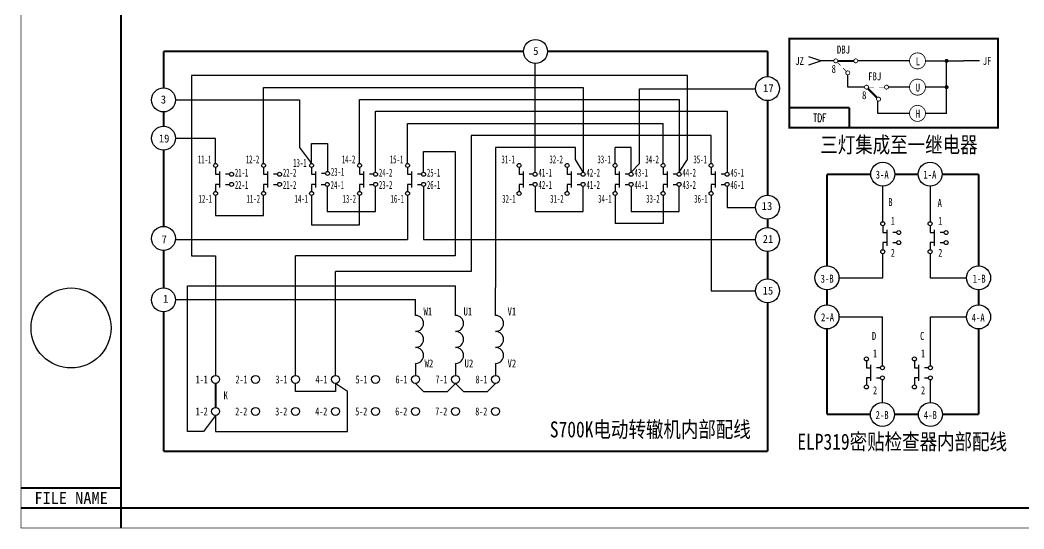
# Model space of a CAD drawing. Header units: millimetres. Extents: x -408 to 269, y -621 to 26.
# Drawn here: x -405.4 to -154.4, y -270.9 to -143.6 of the extents above; entities that cross this region are included whole.
import ezdxf
from ezdxf.enums import TextEntityAlignment as Align

# ---------------------------------------------------------------- set-up
doc = ezdxf.new("R2010")
doc.units = ezdxf.units.MM
doc.layers.add('D2', color=7, linetype='Continuous')
doc.layers.add('TIE', color=7, linetype='Continuous')
doc.styles.add('CHINESE', font='SimSun.ttf', dxfattribs={"width": 0.9})
doc.styles.add('HZ', font='txt.shx', dxfattribs={"width": 0.7, "bigfont": 'hztxt.shx'})
doc.styles.add('ST', font='SimSun.ttf', dxfattribs={"width": 0.8})
doc.styles.add('TXT', font='txt')

# ---------------------------------------------------------------- blocks, each defined once
blk = doc.blocks.new('143')
at = {"const_width": 0.2}
for points in [[(-6, 0, 1), (-5, 0, 1)], [(-1, 0, 1), (0, 0, 1)], [(-4, -3, 1), (-3, -3, 1)]]:
    blk.add_lwpolyline(points, format="xyb", close=True, dxfattribs=at)
for points, const_width in [([(-5, 0), (-3.6, 0)], 0.15), ([(-2.4, 0), (-1, 0)], 0.15), ([(-0.85, -0.35), (-3.15, -2.65)], 0.5)]:
    blk.add_lwpolyline(points, dxfattribs=dict(const_width=const_width))
blk.add_lwpolyline([(-5.5, -1.3, 0, 0, 0), (-5.5, -2.3, 0.8, 0, 0), (-5.5, -4.5, 0, 0, 0)], format="xyseb")
at = {"width": 0.8}
for tag, p in [('RELAY', (-3, 2.2)), ('0', (0, -2))]:
    blk.add_attdef(tag, text='', height=2, dxfattribs=at).set_placement(p, align=Align.MIDDLE)
blk = doc.blocks.new('1')
blk.add_circle((0, 0), 1)
blk = doc.blocks.new('A$C5C3D65E0')
for p, q in [((95.89, 70.04), (95.89, 97.25)), ((134, 94.25), (10, 94.25)), ((10, 94.25), (10, 49.18)), ((134, 73.25), (134, 94.25)), ((28, 91.25), (107.89, 91.25)), ((28, 72.25), (28, 91.25)), ((107.89, 91.25), (107.89, 70.04)), ((122, 90.88), (151, 90.88)), ((122, 72.25), (122, 90.88)), ((6, 88.13), (37, 88.13)), ((37, 88.13), (37, 76.25)), ((52, 88.25), (131.89, 88.25)), ((52, 72.25), (52, 88.25)), ((131.89, 88.25), (131.89, 70.04)), ((56, 85.35), (143.89, 85.35)), ((56, 70.04), (56, 85.35)), ((143.89, 85.35), (143.89, 70.04)), ((64, 82.25), (127.89, 82.25)), ((64, 72.25), (64, 82.25)), ((127.89, 72.25), (127.89, 82.25)), ((16, 78.48), (6, 78.48)), ((16, 72.25), (16, 78.48)), ((139.89, 79.25), (79.93, 79.25)), ((79.93, 79.25), (79.93, 45.2)), ((139.89, 72.25), (139.89, 79.25)), ((37, 76.25), (40, 72.25)), ((40, 72.25), (40, 77.25)), ((40, 77.25), (44, 77.25)), ((44, 77.25), (44, 70.25)), ((86, 76.25), (86, 41.25)), ((106, 76.25), (86, 76.25)), ((106, 73.25), (106, 76.25)), ((119.89, 76.25), (115.89, 76.25)), ((115.89, 72.25), (115.89, 76.25)), ((119.89, 70.04), (119.89, 76.25)), ((68, 75.25), (75.93, 75.25)), ((68, 70.04), (68, 75.25)), ((75.93, 75.25), (75.93, 49.18)), ((107.89, 70.04), (106, 73.25)), ((131.89, 70.04), (134, 73.25)), ((16, 71.25), (16, 69.54)), ((28, 71.25), (28, 69.54)), ((40, 71.25), (40, 69.54)), ((52, 71.25), (52, 69.54)), ((64, 71.25), (64, 69.54)), ((91.89, 71.25), (91.89, 69.54)), ((103.89, 71.25), (103.89, 69.54)), ((115.89, 71.25), (115.89, 69.54)), ((119.89, 70.04), (122, 72.25)), ((127.89, 71.25), (127.89, 69.54)), ((139.89, 71.25), (139.89, 69.54)), ((16, 69.54), (17, 69.54)), ((17, 70.25), (17, 66.25)), ((19.5, 69.54), (18.5, 69.54)), ((28, 69.54), (29, 69.54)), ((29, 70.25), (29, 66.25)), ((31.5, 69.54), (30.5, 69.54)), ((40, 69.54), (41, 69.54)), ((41, 70.25), (41, 66.25)), ((43.5, 69.75), (42.5, 69.75)), ((52, 69.54), (53, 69.54)), ((53, 70.25), (53, 66.25)), ((55.5, 69.54), (54.5, 69.54)), ((64, 69.54), (65, 69.54)), ((65, 70.25), (65, 66.25)), ((67.5, 69.54), (66.5, 69.54)), ((91.89, 69.54), (92.89, 69.54)), ((92.89, 70.25), (92.89, 66.25)), ((95.39, 69.54), (94.39, 69.54)), ((103.89, 69.54), (104.89, 69.54)), ((104.89, 70.25), (104.89, 66.25)), ((107.39, 69.54), (106.39, 69.54)), ((115.89, 69.54), (116.89, 69.54)), ((116.89, 70.25), (116.89, 66.25)), ((119.39, 69.54), (118.39, 69.54)), ((127.89, 69.54), (128.89, 69.54)), ((128.89, 70.25), (128.89, 66.25)), ((131.39, 69.54), (130.39, 69.54)), ((139.89, 69.54), (140.89, 69.54)), ((140.89, 70.25), (140.89, 66.25)), ((143.39, 69.54), (142.39, 69.54)), ((17, 67.02), (16, 67.02)), ((16, 67.02), (16, 65.25)), ((18.5, 67.02), (19.5, 67.02)), ((28, 67.02), (28, 65.25)), ((29, 67.02), (28, 67.02)), ((30.5, 67.02), (31.5, 67.02)), ((40, 67.02), (40, 65.25)), ((41, 67.02), (40, 67.02)), ((42.43, 66.99), (43.43, 66.99)), ((43.93, 66.49), (43.93, 60.25)), ((52, 67.02), (52, 65.25)), ((53, 67.02), (52, 67.02)), ((54.5, 67.02), (55.5, 67.02)), ((56, 60.25), (56, 66.52)), ((64, 67.02), (64, 65.25)), ((65, 67.02), (64, 67.02)), ((66.5, 67.02), (67.5, 67.02)), ((68, 66.52), (68, 53.25)), ((92.89, 67.02), (91.89, 67.02)), ((91.89, 67.02), (91.89, 65.25)), ((94.39, 67.02), (95.39, 67.02)), ((95.89, 66.52), (95.89, 60.25)), ((104.89, 67.02), (103.89, 67.02)), ((103.89, 67.02), (103.89, 65.25)), ((106.39, 67.02), (107.39, 67.02)), ((107.89, 60.25), (107.89, 66.52)), ((116.89, 67.02), (115.89, 67.02)), ((115.89, 67.02), (115.89, 65.25)), ((118.39, 67.02), (119.39, 67.02)), ((119.89, 66.52), (119.89, 60.25)), ((127.89, 67.02), (127.89, 65.25)), ((128.89, 67.02), (127.89, 67.02)), ((130.39, 67.02), (131.39, 67.02)), ((131.89, 60.25), (131.89, 66.52)), ((139.89, 67.02), (139.89, 65.25)), ((140.89, 67.02), (139.89, 67.02)), ((142.39, 67.02), (143.39, 67.02)), ((143.89, 66.52), (143.89, 61.25)), ((16, 64.25), (16, 59.25)), ((28, 59.25), (28, 64.25)), ((40, 64.25), (40, 56.91)), ((52, 56.91), (52, 64.25)), ((64, 64.25), (64, 53.25)), ((115.89, 64.25), (115.89, 57.25)), ((127.89, 64.25), (127.89, 57.25)), ((139.89, 64.25), (139.89, 40.39)), ((43.93, 60.25), (56, 60.25)), ((95.89, 60.25), (107.89, 60.25)), ((119.89, 60.25), (131.89, 60.25)), ((143.89, 61.25), (151, 61.25)), ((16, 59.25), (28, 59.25)), ((40, 56.91), (52, 56.91)), ((127.89, 57.25), (115.89, 57.25)), ((5.99, 53.25), (64, 53.25)), ((68, 53.25), (151, 53.25)), ((10, 49.18), (16, 49.18)), ((16, 49.18), (16, 19.25)), ((75.93, 49.18), (36, 49.18)), ((36, 19.25), (36, 49.18)), ((79.93, 45.2), (46, 45.2)), ((46, 19.25), (46, 45.2)), ((9, 5.25), (9, 41.67)), ((9, 41.67), (76, 41.67)), ((76, 34.25), (76, 41.67)), ((86, 34.25), (86, 41.25)), ((139.89, 40.39), (151, 40.39)), ((6, 38.2), (66, 38.2)), ((66, 34.25), (66, 38.2)), ((66, 22.25), (66, 19.25)), ((76, 22.25), (76, 19.25)), ((86, 22.25), (86, 19.25)), ((36, 15.25), (36, 17.25)), ((46, 15.25), (36, 15.25)), ((49, 15.25), (46, 17.25)), ((46, 17.25), (46, 15.25)), ((49, 5.25), (49, 15.25)), ((66, 17.25), (68, 15.25)), ((68, 15.25), (74, 15.25)), ((76, 17.25), (74, 15.25)), ((76, 17.25), (78, 15.25)), ((78, 15.25), (84, 15.25)), ((84, 15.25), (86, 17.25)), ((16, 9.25), (13, 5.25)), ((16, 9.25), (16, 5.25)), ((13, 5.25), (9, 5.25)), ((16, 5.25), (49, 5.25))]:
    blk.add_line(p, q)
at = {"const_width": 0.5}
for points in [[(3, 100.25), (93, 100.25)], [(3, 91.13), (3, 100.25)], [(99, 100.25), (154, 100.25)], [(154, 100.25), (154, 93.96)], [(154, 87.96), (154, 64.32)], [(3, 81.57), (3, 85.13)], [(3, 56.51), (3, 75.57)], [(154, 58.32), (154, 56.25)], [(3, 41.13), (3, 50.51)], [(154, 50.25), (154, 43.39)], [(154, 37.39), (154, 0.25)], [(3, 0.25), (3, 35.13)], [(16, 11.25), (16, 17.25)], [(154, 0.25), (3, 0.25)]]:
    blk.add_lwpolyline(points, dxfattribs=at)
for centre, radius in [((96, 100.25), 3), ((154, 90.96), 3), ((3, 88.13), 3), ((3, 78.57), 3), ((16, 71.75), 0.5), ((28, 71.75), 0.5), ((40, 71.75), 0.5), ((52, 71.75), 0.5), ((64, 71.75), 0.5), ((91.89, 71.75), 0.5), ((103.89, 71.75), 0.5), ((115.89, 71.75), 0.5), ((127.89, 71.75), 0.5), ((139.89, 71.75), 0.5), ((20, 69.54), 0.5), ((32, 69.54), 0.5), ((44, 69.75), 0.5), ((56, 69.54), 0.5), ((68, 69.54), 0.5), ((95.89, 69.54), 0.5), ((107.89, 69.54), 0.5), ((119.89, 69.54), 0.5), ((131.89, 69.54), 0.5), ((143.89, 69.54), 0.5), ((16, 64.75), 0.5), ((20, 67.02), 0.5), ((28, 64.75), 0.5), ((32, 67.02), 0.5), ((40, 64.75), 0.5), ((43.93, 66.99), 0.5), ((52, 64.75), 0.5), ((56, 67.02), 0.5), ((64, 64.75), 0.5), ((68, 67.02), 0.5), ((91.89, 64.75), 0.5), ((95.89, 67.02), 0.5), ((103.89, 64.75), 0.5), ((107.89, 67.02), 0.5), ((115.89, 64.75), 0.5), ((119.89, 67.02), 0.5), ((127.89, 64.75), 0.5), ((131.89, 67.02), 0.5), ((139.89, 64.75), 0.5), ((143.89, 67.02), 0.5), ((154, 61.32), 3), ((3, 53.51), 3), ((154, 53.25), 3), ((154, 40.39), 3), ((3, 38.13), 3)]:
    blk.add_circle(centre, radius)
for centre in [(66, 32.25), (76, 32.25), (86, 32.25), (66, 28.25), (76, 28.25), (86, 28.25), (66, 24.25), (76, 24.25), (86, 24.25)]:
    blk.add_arc(centre, 2, 270, 90)
for p in [(16, 18.25), (26, 18.25), (36, 18.25), (46, 18.25), (56, 18.25), (66, 18.25), (76, 18.25), (86, 18.25), (16, 10.25), (26, 10.25), (36, 10.25), (46, 10.25), (56, 10.25), (66, 10.25), (76, 10.25), (86, 10.25)]:
    blk.add_blockref('1', p)
at = {"color": 0, "width": 0.969848}
for s, p in [('5', (95.42, 99.38)), ('17', (152.89, 90.08)), ('3', (2.33, 87.24)), ('19', (1.84, 77.49)), ('13', (152.54, 60.62)), ('7', (2.52, 52.26)), ('21', (152.79, 52.37)), ('15', (152.77, 39.45)), ('1', (2.89, 37.4))]:
    blk.add_text(s, height=2, dxfattribs=at).set_placement(p)
at = {"style": 'TXT'}
for s, width, p, p2 in [('11-1', 0.631381, (11.57, 72.28), (14.94, 72.28)), ('12-2', 0.505105, (23.57, 72.28), (26.94, 72.28)), ('13-1', 0.561228, (35.41, 71.4), (38.78, 71.4)), ('14-2', 0.505105, (47.57, 72.28), (50.94, 72.28)), ('15-1', 0.561228, (59.57, 72.28), (62.94, 72.28)), ('32-2', 0.459186, (99.47, 72.28), (102.83, 72.28)), ('33-1', 0.505105, (111.47, 72.28), (114.83, 72.28)), ('34-2', 0.459186, (123.47, 72.28), (126.83, 72.28)), ('35-1', 0.505105, (135.47, 72.28), (138.83, 72.28)), ('21-1', 0.561228, (20.84, 68.95), (24.2, 68.95)), ('22-2', 0.459186, (32.84, 68.95), (36.2, 68.95)), ('23-1', 0.505105, (44.84, 69.16), (48.2, 69.16)), ('24-2', 0.459186, (56.84, 68.95), (60.2, 68.95)), ('25-1', 0.505105, (68.84, 68.95), (72.2, 68.95)), ('41-1', 0.561228, (96.73, 68.95), (100.1, 68.95)), ('42-2', 0.459186, (108.73, 68.95), (112.1, 68.95)), ('43-1', 0.505105, (120.73, 68.95), (124.1, 68.95)), ('44-2', 0.459186, (132.73, 68.95), (136.1, 68.95)), ('45-1', 0.505105, (144.73, 68.95), (148.1, 68.95)), ('22-1', 0.505105, (20.84, 65.89), (24.2, 65.89)), ('21-2', 0.505105, (32.84, 65.89), (36.2, 65.89)), ('24-1', 0.505105, (44.77, 65.86), (48.14, 65.86)), ('23-2', 0.459186, (56.84, 65.89), (60.2, 65.89)), ('26-1', 0.505105, (68.84, 65.89), (72.2, 65.89)), ('42-1', 0.505105, (96.73, 65.89), (100.1, 65.89)), ('41-2', 0.505105, (108.73, 65.89), (112.1, 65.89)), ('44-1', 0.505105, (120.73, 65.89), (124.1, 65.89)), ('43-2', 0.459186, (132.73, 65.89), (136.1, 65.89)), ('46-1', 0.505105, (144.73, 65.89), (148.1, 65.89)), ('12-1', 0.561228, (11.77, 62.42), (15.13, 62.42)), ('11-2', 0.561228, (23.77, 62.42), (27.13, 62.42)), ('14-1', 0.561228, (35.77, 62.42), (39.13, 62.42)), ('13-2', 0.505105, (47.77, 62.42), (51.13, 62.42)), ('16-1', 0.561228, (59.77, 62.42), (63.13, 62.42)), ('32-1', 0.505105, (87.66, 62.42), (91.03, 62.42)), ('31-2', 0.505105, (99.66, 62.42), (103.03, 62.42)), ('34-1', 0.505105, (111.66, 62.42), (115.03, 62.42)), ('33-2', 0.459186, (123.66, 62.42), (127.03, 62.42)), ('36-1', 0.505105, (135.66, 62.42), (139.03, 62.42))]:
    blk.add_text(s, height=2, dxfattribs=dict(at, width=width)).set_placement(p, p2, align=Align.FIT)
at = {"color": 0, "width": 0.561228}
blk.add_text('31-1', height=2, dxfattribs=at).set_placement((87.47, 72.28), (90.83, 72.28), align=Align.FIT)
at = {"style": 'TXT', "width": 0.7}
for s, p in [('1-1', (11.05, 17.25)), ('2-1', (21, 17.25)), ('3-1', (31, 17.25)), ('4-1', (41, 17.25)), ('5-1', (51, 17.25)), ('6-1', (61, 17.25)), ('7-1', (71, 17.25)), ('8-1', (81, 17.25)), ('1-2', (11.05, 9.25)), ('2-2', (20.93, 9.25)), ('3-2', (30.93, 9.25)), ('4-2', (40.93, 9.25)), ('5-2', (50.93, 9.25)), ('6-2', (60.93, 9.25)), ('7-2', (70.93, 9.25)), ('8-2', (80.93, 9.25))]:
    blk.add_text(s, height=2, dxfattribs=at).set_placement(p)
at = {"layer": 'D2', "style": 'ST', "width": 0.801047}
blk.add_text('S700K电动转辙机内部配线', height=4, dxfattribs=at).set_placement((124.69, 5.83), align=Align.MIDDLE)
at = {"layer": 'TIE', "color": 0, "width": 0.8}
for s, p in [('W1', (68, 34.25)), ('U1', (78, 34.25)), ('V1', (89, 34.25)), ('W2', (68.26, 21.25)), ('U2', (78.26, 21.25)), ('V2', (89, 21.25)), ('K', (18, 13.25))]:
    blk.add_text(s, height=2, dxfattribs=at).set_placement(p)

msp = doc.modelspace()

# ---------------------------------------------------------------- linework, layer by layer
at = {"color": 7}
for p, q in [((-205.21, -153.85), (-208.21, -152.85)), ((-208.21, -154.85), (-205.21, -153.85)), ((-201.95, -153.85), (-205.21, -153.85)), ((-183.02, -153.85), (-195.95, -153.85)), ((-179.02, -153.85), (-169.53, -153.85)), ((-173.74, -166.98), (-173.74, -153.85))]:
    msp.add_line(p, q, dxfattribs=at)
for p, q in [((-198.45, -160.42), (-198.45, -157.35)), ((-194.26, -160.42), (-198.45, -160.42)), ((-183.02, -160.42), (-188.26, -160.42)), ((-173.74, -160.42), (-179.02, -160.42)), ((-190.94, -166.98), (-190.94, -163.95)), ((-183.02, -166.98), (-190.94, -166.98)), ((-173.74, -166.98), (-179.02, -166.98)), ((-189.71, -194.06), (-189.71, -185.18)), ((-177.86, -185.18), (-177.86, -194.06)), ((-189.7, -195.06), (-189.7, -196.77)), ((-177.86, -195.06), (-177.86, -196.77)), ((-189.7, -196.77), (-188.7, -196.77)), ((-188.7, -196.06), (-188.7, -200.06)), ((-186.2, -196.77), (-187.2, -196.77)), ((-177.86, -196.77), (-176.86, -196.77)), ((-176.86, -196.06), (-176.86, -200.06)), ((-174.36, -196.77), (-175.36, -196.77)), ((-188.7, -199.29), (-189.7, -199.29)), ((-189.7, -199.29), (-189.7, -201.06)), ((-187.2, -199.29), (-186.2, -199.29)), ((-177.86, -199.29), (-177.86, -201.06)), ((-176.86, -199.29), (-177.86, -199.29)), ((-175.36, -199.29), (-174.36, -199.29)), ((-189.71, -208.06), (-189.71, -202.06)), ((-177.86, -202.06), (-177.86, -208.06)), ((-200.65, -208.06), (-189.71, -208.06)), ((-177.86, -208.06), (-168.75, -208.06)), ((-200.65, -217.88), (-189.79, -217.88)), ((-189.79, -230.09), (-189.79, -217.88)), ((-177.79, -230.09), (-177.79, -217.88)), ((-177.79, -217.88), (-168.75, -217.88)), ((-193.79, -228.88), (-193.79, -230.59)), ((-193.79, -230.59), (-192.79, -230.59)), ((-192.79, -229.88), (-192.79, -233.88)), ((-190.29, -230.59), (-191.29, -230.59)), ((-181.79, -228.88), (-181.79, -230.59)), ((-181.79, -230.59), (-180.79, -230.59)), ((-180.79, -229.88), (-180.79, -233.88)), ((-178.29, -230.59), (-179.29, -230.59)), ((-193.79, -233.11), (-193.79, -234.88)), ((-192.79, -233.11), (-193.79, -233.11)), ((-191.29, -233.11), (-190.29, -233.11)), ((-181.79, -233.11), (-181.79, -234.88)), ((-180.79, -233.11), (-181.79, -233.11)), ((-179.29, -233.11), (-178.29, -233.11)), ((-189.79, -239.27), (-189.79, -233.61)), ((-177.79, -239.27), (-177.79, -233.61))]:
    msp.add_line(p, q)
for points, const_width in [([(-405.1, -270.64), (269.16, -270.64), (269.16, 26.36), (-405.1, 26.36)], 0.2), ([(-213.06, -148.31), (-160.9, -148.31), (-160.9, -170.54), (-213.06, -170.54)], 0.5)]:
    msp.add_lwpolyline(points, close=True, dxfattribs=dict(const_width=const_width))
msp.add_lwpolyline([(-380.1, -265.64, 0.5, 0.5, 0), (264.16, -265.64, 0.5, 0.5, 0), (264.16, 21.36, 0.5, 0.5, 0), (-380.1, 21.36, 0.5, 0.5, 0)], format="xyseb", close=True)
at = {"linetype": 'ByBlock', "const_width": 0.5}
msp.add_lwpolyline([(-380.1, 21.36), (-380.1, -239.56)], dxfattribs=at)
at = {"const_width": 0.2}
for points in [[(-181.02, -151.85, 1), (-181.02, -155.85, 1), (-181.02, -151.85)], [(-181.02, -158.42, 1), (-181.02, -162.42, 1), (-181.02, -158.42)], [(-181.02, -164.98, 1), (-181.02, -168.98, 1), (-181.02, -164.98)]]:
    msp.add_lwpolyline(points, format="xyb", dxfattribs=at)
at = {"color": 0, "const_width": 0.2}
for points in [[(-200.95, -153.85, -1), (-201.95, -153.85, -1)], [(-195.95, -153.85, -1), (-196.95, -153.85, -1)], [(-197.95, -156.85, -1), (-198.95, -156.85, -1)]]:
    msp.add_lwpolyline(points, format="xyb", close=True, dxfattribs=at)
at = {"color": 0}
for points, const_width in [([(-196.95, -153.85), (-200.95, -153.85)], 0.5), ([(-201.09, -154.2), (-200.25, -155.05)], 0.15), ([(-199.65, -155.65), (-198.8, -156.49)], 0.15), ([(-198.06, -170.54), (-213.06, -170.54), (-213.06, -165.54), (-198.06, -165.54)], 0.5)]:
    msp.add_lwpolyline(points, dxfattribs=dict(at, const_width=const_width))
for points in [[(-196.45, -158.35, 0, 0, 0), (-196.45, -157.35, 0.8, 0, 0), (-196.45, -155.15, 0, 0, 0)], [(-405.1, -260.64, 0.5, 0.5, 0), (-380.1, -260.64, 0.5, 0.5, 0)]]:
    msp.add_lwpolyline(points, format="xyseb")
at = {"const_width": 0.5}
for points in [[(-173.99, -153.85, -1), (-173.49, -153.85, -1)], [(-173.99, -160.42, -1), (-173.49, -160.42, -1)]]:
    msp.add_lwpolyline(points, format="xyb", close=True, dxfattribs=at)
at = {"color": 7}
msp.add_lwpolyline([(-165.53, -153.85), (-169.53, -153.85)], dxfattribs=at)
at = {"color": 0}
msp.add_lwpolyline([(-198.06, -165.54, 0.5, 0.5, 0), (-198.06, -170.54, 0.5, 0.5, 0)], format="xyseb", dxfattribs=at)
at = {"const_width": 0.5}
for points in [[(-203.65, -205.12), (-203.65, -182.18)], [(-192.71, -182.18), (-203.65, -182.18)], [(-180.86, -182.18), (-186.71, -182.18)], [(-165.72, -182.18), (-174.86, -182.18)], [(-165.72, -205.12), (-165.72, -182.18)], [(-203.65, -214.88), (-203.65, -211.12)], [(-165.72, -214.88), (-165.72, -211.12)], [(-203.65, -242.27), (-203.65, -220.88)], [(-165.72, -242.27), (-165.72, -220.88)], [(-203.65, -242.27), (-192.79, -242.27)], [(-186.79, -242.27), (-180.79, -242.27)], [(-174.79, -242.27), (-165.72, -242.27)], [(-380.1, -270.64), (-380.1, -265.64), (-405.1, -265.64)]]:
    msp.add_lwpolyline(points, dxfattribs=at)
for centre, radius in [((-189.71, -182.18), 3), ((-177.86, -182.18), 3), ((-189.7, -194.56), 0.5), ((-177.86, -194.56), 0.5), ((-185.7, -196.77), 0.5), ((-173.86, -196.77), 0.5), ((-185.7, -199.29), 0.5), ((-173.86, -199.29), 0.5), ((-189.7, -201.56), 0.5), ((-177.86, -201.56), 0.5), ((-203.65, -208.12), 3), ((-165.75, -208.12), 3), ((-203.65, -217.88), 3), ((-165.75, -217.88), 3), ((-193.79, -228.38), 0.5), ((-181.79, -228.38), 0.5), ((-189.79, -230.59), 0.5), ((-177.79, -230.59), 0.5), ((-189.79, -233.11), 0.5), ((-177.79, -233.11), 0.5), ((-193.79, -235.38), 0.5), ((-181.79, -235.38), 0.5), ((-189.79, -242.27), 3), ((-177.79, -242.27), 3)]:
    msp.add_circle(centre, radius)
at = {"color": 7}
msp.add_circle((-392.6, -220.64), 10, dxfattribs=at)

# ---------------------------------------------------------------- block references
msp.add_blockref('A$C5C3D65E0', (-372.5, -251.75))
at = {"xscale": -1}
msp.add_blockref('143', (-194.26, -160.42), dxfattribs=at)

# ---------------------------------------------------------------- texts
at = {"color": 7, "width": 0.8}
for s, p in [('DBJ', (-201.16, -151.02)), ('L', (-181.48, -153.94)), ('JF', (-164.72, -153.85)), ('FBJ', (-193.35, -157.71)), ('U', (-181.48, -160.51)), ('H', (-181.48, -167.08))]:
    msp.add_text(s, height=2, dxfattribs=at).set_placement(p, align=Align.MIDDLE_LEFT)
msp.add_text('JZ', height=2, dxfattribs=at).set_placement((-209.41, -153.85), align=Align.MIDDLE_RIGHT)
at = {"color": 1, "width": 0.8}
msp.add_text('8', height=2, dxfattribs=at).set_placement((-194.89, -162.42), align=Align.MIDDLE_LEFT)
at = {"color": 1, "linetype": 'Continuous', "style": 'HZ', "width": 0.7}
msp.add_text('TDF', height=2, dxfattribs=at).set_placement((-203.79, -169.06), align=Align.RIGHT)
at = {"color": 0, "width": 0.8}
for s, p in [('3-A', (-189.85, -183.29)), ('1-A', (-177.93, -183.29)), ('3-B', (-203.61, -209.32)), ('1-B', (-165.61, -209.32)), ('2-A', (-203.51, -218.97)), ('4-A', (-165.85, -219.07)), ('2-B', (-189.87, -243.4)), ('4-B', (-177.81, -243.4))]:
    msp.add_text(s, height=2, dxfattribs=at).set_placement(p, align=Align.CENTER)
at = {"style": 'TXT', "width": 0.7}
for s, p in [('1', (-187.69, -194.84)), ('1', (-175.83, -194.84)), ('2', (-187.69, -202.84)), ('2', (-175.83, -202.84)), ('1', (-192.13, -227.98)), ('1', (-180.13, -227.98)), ('2', (-192.13, -237.23)), ('2', (-180.13, -237.23))]:
    msp.add_text(s, height=2, dxfattribs=at).set_placement(p)
at = {"style": 'CHINESE'}
msp.add_text('FILE NAME', height=3, dxfattribs=at).set_placement((-392.6, -263.14), align=Align.MIDDLE)
at = {"color": 1, "width": 0.8}
msp.add_attdef('8', text='0', height=2, dxfattribs=at).set_placement((-201.95, -155.85), align=Align.MIDDLE)
at = {"layer": 'D2', "style": 'ST', "width": 0.801047}
for s, p in [('三灯集成至一继电器', (-185.66, -174.76)), ('ELP319密贴检查器内部配线', (-184.85, -248.97))]:
    msp.add_text(s, height=4, dxfattribs=at).set_placement(p, align=Align.MIDDLE)
at = {"layer": 'TIE', "color": 0, "width": 0.8}
for s, p in [('B', (-188.35, -190.17)), ('A', (-176.01, -190.39)), ('D', (-192.43, -223.64)), ('C', (-180.39, -223.64))]:
    msp.add_text(s, height=2, dxfattribs=at).set_placement(p)

doc.saveas('drawing.dxf')
